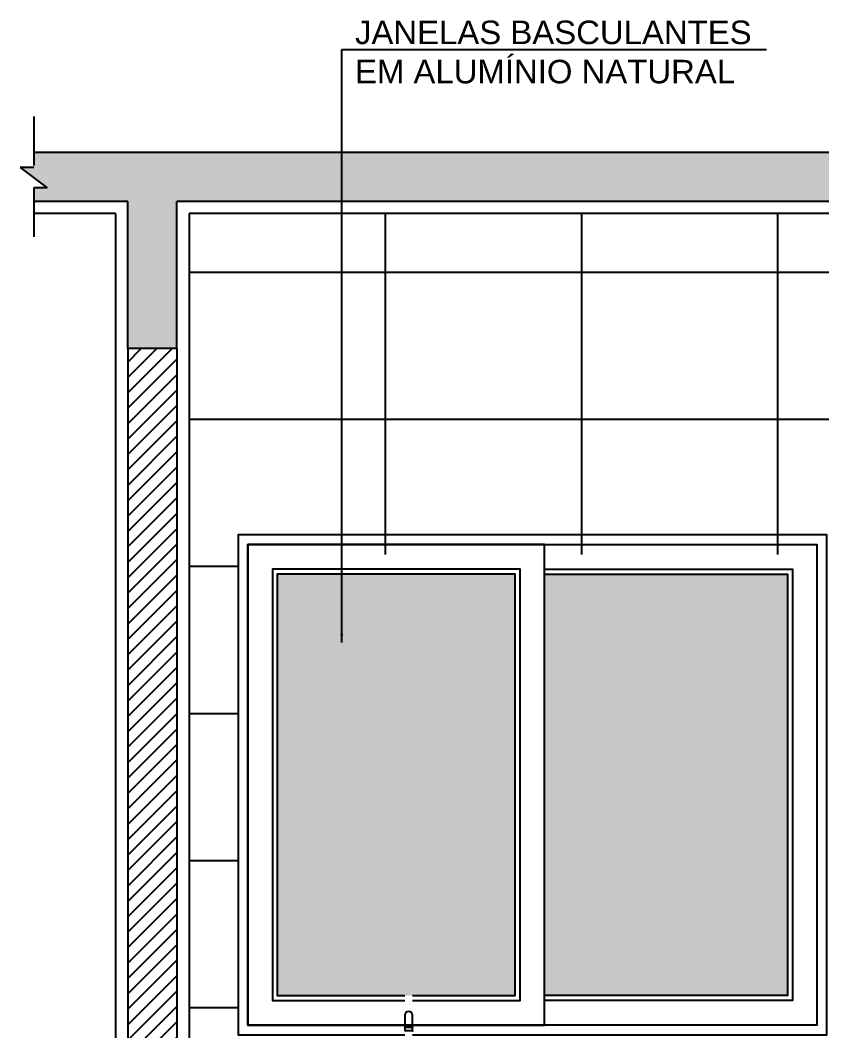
# Model space of a CAD drawing. Extents: x -36 to 357, y 137 to 237.
# Drawn here: x 32.949 to 34.583, y 173.29 to 175.352 of the extents above; entities that cross this region are included whole.
import ezdxf

# ---------------------------------------------------------------- set-up
doc = ezdxf.new("R2010")
doc.units = 0
doc.header["$LTSCALE"] = 0.01
doc.linetypes.add('TRACEJADO_P', pattern=[0.1875, 0.125, -0.0625])
doc.layers.get('0').update_dxf_attribs({"linetype": 'CONTINUOUS'})
for name, color, linetype in [('01', 1, 'CONTINUOUS'), ('252', 252, 'CONTINUOUS'), ('A-PORTA', 3, 'CONTINUOUS'), ('A-SIMBO', 2, 'CONTINUOUS'), ('ARQ-ALV-CORTE', 3, 'CONTINUOUS'), ('ARQ-ESQ-VISTA1', 2, 'CONTINUOUS'), ('ARQ-HTC', 9, 'CONTINUOUS'), ('ARQ-SMB-1_025', 1, 'CONTINUOUS'), ('ARQ-TXT-1_025', 2, 'CONTINUOUS')]:
    doc.layers.add(name, color=color, linetype=linetype)
doc.styles.add('ESC-50-A20', font='arial.ttf', dxfattribs={"height": 0.1})
doc.styles.add('FNDE Texto Cota 0025', font='verdana.ttf', dxfattribs={"height": 0.04})
doc.dimstyles.new('FNDE 1-0025', dxfattribs={"dimscale": 5, "dimtxt": 0.04, "dimasz": 0.0035, "dimexe": 0.15, "dimexo": 0.15, "dimgap": 0.0025, "dimtad": 1, "dimzin": 1, "dimdsep": 46, "dimtxsty": 'FNDE Texto Cota 0025', "dimblk": 'tic', "dimcen": 0.015, "dimdle": 0.15, "dimse1": 1, "dimse2": 1, "dimclrd": 251, "dimclre": 251, "dimclrt": 256, "dimaunit": 1, "dimadec": 3, "dimazin": 0, "dimtfac": 1, "dimtix": 1, "dimtmove": 2, "dimatfit": 3, "dimfxl": 0.15, "dimtvp": 1, "dimtolj": 1, "dimtzin": 0, "dimarcsym": 0})

# ---------------------------------------------------------------- blocks, each defined once
blk = doc.blocks.new('A$C093F1C31')
at = {"layer": '01', "ltscale": 10}
for p, q in [((0.0082, 0.3994), (0.0082, 0.3583)), ((0.0344, 0.3583), (0.0344, 0.3994)), ((0.0082, 0.3583), (0.0082, 0.3466)), ((0.0344, 0.3466), (0.0344, 0.3583))]:
    blk.add_line(p, q, dxfattribs=at)
for points in [[(0.0082, 0.3583, 0), (0.0084, 0.3585, 0), (0.009, 0.3587, 0), (0.01, 0.3589, 0), (0.0113, 0.3591, 0), (0.0129, 0.3592, 0), (0.0148, 0.3593, 0), (0.0168, 0.3594, 0), (0.0191, 0.3594, 0), (0.0213, 0.3595, 0), (0.0236, 0.3594, 0), (0.0258, 0.3594, 0), (0.0279, 0.3593, 0), (0.0297, 0.3592, 0), (0.0314, 0.3591, 0), (0.0327, 0.3589, 0), (0.0336, 0.3587, 0), (0.0342, 0.3585, 0), (0.0344, 0.3583, 0)], [(0.0082, 0.3466, 0), (0.0082, 0.3467, 0), (0.0083, 0.3468, 0), (0.0085, 0.3469, 0), (0.0087, 0.3469, 0), (0.0091, 0.347, 0), (0.0095, 0.3471, 0), (0.0101, 0.3472, 0), (0.0107, 0.3473, 0), (0.0113, 0.3474, 0), (0.0121, 0.3474, 0), (0.0129, 0.3475, 0), (0.0138, 0.3476, 0), (0.0147, 0.3476, 0), (0.0157, 0.3477, 0), (0.0167, 0.3477, 0), (0.0178, 0.3477, 0), (0.0188, 0.3477, 0), (0.02, 0.3478, 0), (0.021, 0.3478, 0), (0.0221, 0.3478, 0), (0.0232, 0.3478, 0), (0.0243, 0.3477, 0), (0.0254, 0.3477, 0), (0.0264, 0.3477, 0), (0.0274, 0.3476, 0), (0.0284, 0.3476, 0), (0.0293, 0.3475, 0), (0.0301, 0.3475, 0), (0.0309, 0.3474, 0), (0.0316, 0.3473, 0), (0.0323, 0.3473, 0), (0.0328, 0.3472, 0), (0.0333, 0.3471, 0), (0.0337, 0.347, 0), (0.034, 0.3469, 0), (0.0343, 0.3468, 0), (0.0344, 0.3467, 0), (0.0344, 0.3466, 0)], [(0.0353, 0.3445, 0), (0.0353, 0.3446, 0), (0.0351, 0.3448, 0), (0.035, 0.3449, 0), (0.0349, 0.3451, 0), (0.0348, 0.3453, 0), (0.0347, 0.3455, 0), (0.0346, 0.3458, 0), (0.0345, 0.346, 0), (0.0344, 0.3463, 0), (0.0344, 0.3466, 0), (0.0344, 0.3466, 0)]]:
    blk.add_polyline3d(points, dxfattribs=at)
blk.add_arc((0.0213, 0.3994), 0.0131, 0, 180, dxfattribs=at)
blk = doc.blocks.new('tic')
at = {"color": 251}
for p, q in [((-1, 0), (1, 0)), ((0, -1), (0, 1))]:
    blk.add_line(p, q, dxfattribs=at)
blk.add_line((-0.6, -0.6), (0.6, 0.6))

msp = doc.modelspace()

# ---------------------------------------------------------------- hatches: boundary and pattern name
at = {"layer": '01'}
h = msp.add_hatch(dxfattribs=at)
h.set_pattern_fill('ANSI31', color=253, scale=0.007)
h.set_pattern_definition([(45, (-0.003814, -3.570742), (-0.0157154482, 0.0157154482), [])])
h.paths.add_polyline_path([(38.3677, 172.1621), (38.4677, 172.1621), (38.4677, 174.6821), (38.3677, 174.6821)])
h.paths.add_polyline_path([(33.2677, 174.6821), (33.1677, 174.6821), (33.1677, 172.1621), (33.2677, 172.1621)])
h = msp.add_hatch(color=4, dxfattribs=at)
h.set_gradient(color1=(91, 91, 91), one_color=1, tint=1, name='INVHEMISPHERICAL')
h.paths.add_polyline_path([(33.9577, 174.2221), (33.4727, 174.2221), (33.4727, 173.3621), (33.9577, 173.3621)])
h = msp.add_hatch(color=4, dxfattribs=at)
h.set_gradient(color1=(91, 91, 91), one_color=1, tint=1, name='INVHEMISPHERICAL')
h.paths.add_polyline_path([(34.0177, 173.3621), (34.5127, 173.3621), (34.5127, 174.2221), (34.0177, 174.2221)])
at = {"layer": 'ARQ-HTC'}
h = msp.add_hatch(dxfattribs=at)
h.set_pattern_fill('AR-CONC', color=251, scale=0.001)
h.set_pattern_definition([(50, (-0.01881, 0.83451), (0.18218467, -0.01593909), [0.01905, -0.20955]), (355, (-0.01881, 0.83451), (-0.03524342, 0.19105685), [0.01524, -0.16764058]), (100.45144, (-0.00363, 0.83319), (0.14694125, 0.17511775), [0.01619, -0.17809024]), (46.1842, (-0.01881, 0.88531), (0.27107904, -0.04204233), [0.028575, -0.314325]), (96.63556, (0.00378, 0.8818), (0.23740413, 0.24742612), [0.02428502, -0.2671356]), (351.18415, (-0.0188, 0.8853), (0.23740413, 0.24742612), [0.02285997, -0.25145973]), (21, (0.00659, 0.87261), (0.15161439, -0.1022652), [0.01905, -0.20955]), (326, (0.00659, 0.87261), (0.06180203, 0.18418797), [0.01524, -0.16764]), (71.45144, (0.01922, 0.8641), (0.21341642, 0.08192277), [0.01619, -0.17808994]), (37.5, (-0.018814, 0.834513), (0.003088603, 0.08455504), [0, -0.165608, 0, -0.17018, 0, -0.168275]), (7.5, (-0.01881, 0.83451), (0.066819663, 0.100180575), [0, -0.097028, 0, -0.161798, 0, -0.064135]), (327.5, (-0.075456, 0.834513), (0.135590595, -0.005728744), [0, -0.0635, 0, -0.19812, 0, -0.26289]), (317.5, (-0.10086, 0.83451), (0.14812918, 0.02542649), [0, -0.08255, 0, -0.131572, 0, -0.18669])])
h.paths.add_polyline_path([(38.4677, 174.6821), (38.4677, 175.0821), (32.9762, 175.0821), (32.9762, 175.051), (32.9486, 175.051), (33.0038, 175.01), (32.9762, 175.01), (32.9762, 174.9821), (33.1677, 174.9821), (33.1677, 174.6821), (33.2677, 174.6821), (33.2677, 174.9821), (38.3677, 174.9821), (38.3677, 174.6821)])

# ---------------------------------------------------------------- linework, layer by layer
at = {"layer": '01'}
for p, q in [((33.1427, 174.9571), (32.9762, 174.9571, -2)), ((33.1427, 174.9571), (33.1427, 172.1621)), ((33.2927, 174.9571), (33.2927, 172.1621)), ((38.3427, 174.9571), (33.2927, 174.9571))]:
    msp.add_line(p, q, dxfattribs=at)
at = {"layer": '252', "color": 252}
for p, q in [((33.6927, 174.9571), (33.6927, 174.2621)), ((34.0927, 174.9571), (34.0927, 174.2621)), ((34.4927, 174.9571), (34.4927, 174.2621)), ((38.3427, 174.8371, -0.0402), (33.2927, 174.8371, -0.0402)), ((38.3427, 174.5371, -0.0402), (33.2927, 174.5371, -0.0402)), ((33.3927, 174.2371, -0.0402), (33.2927, 174.2371, -0.0402)), ((33.3927, 173.9371, -0.0402), (33.2927, 173.9371, -0.0402)), ((33.3927, 173.6371, -0.0402), (33.2927, 173.6371, -0.0402)), ((33.3927, 173.3371, -0.0402), (33.2927, 173.3371, -0.0402))]:
    msp.add_line(p, q, dxfattribs=at)
at = {"layer": 'A-PORTA', "color": 9, "flags": 128}
for points in [[(33.7483, 173.3621), (33.9577, 173.3621), (33.9577, 174.2221), (33.4727, 174.2221), (33.4727, 173.3621), (33.7326, 173.3621)], [(34.0177, 174.2221), (34.5127, 174.2221), (34.5127, 173.3621), (34.0177, 173.3621)]]:
    msp.add_lwpolyline(points, dxfattribs=at)
at = {"layer": 'A-SIMBO', "color": 2, "linetype": 'TRACEJADO_P', "elevation": -2}
msp.add_lwpolyline([(32.9762, 175.1556), (32.9762, 175.051), (32.9486, 175.051), (33.0038, 175.01), (32.9762, 175.01), (32.9762, 174.8571)], dxfattribs=at)
at = {"layer": 'ARQ-ALV-CORTE'}
for p, q in [((38.4677, 175.0821), (32.9762, 175.0821)), ((33.1677, 174.9821), (32.9762, 174.9821)), ((33.1677, 174.6821), (33.1677, 174.9821)), ((33.2677, 174.6821), (33.2677, 174.9821)), ((38.3677, 174.9821), (33.2677, 174.9821)), ((33.1677, 174.6821), (33.1677, 172.1621)), ((33.2677, 174.6821), (33.1677, 174.6821)), ((33.2677, 174.6821), (33.2677, 172.1621))]:
    msp.add_line(p, q, dxfattribs=at)
at = {"layer": 'ARQ-ESQ-VISTA1'}
msp.add_lwpolyline([(33.7483, 173.2821), (34.5927, 173.2821), (34.5927, 174.3021), (33.3927, 174.3021), (33.3927, 173.2821), (33.7326, 173.2821)], dxfattribs=at)
at = {"layer": 'ARQ-SMB-1_025', "ltscale": 10}
for points in [[(34.0177, 174.2821), (33.4127, 174.2821), (33.4127, 173.3021), (34.0177, 173.3021)], [(33.4127, 174.2821), (34.5727, 174.2821), (34.5727, 173.3021), (33.4127, 173.3021)]]:
    msp.add_lwpolyline(points, close=True, dxfattribs=at)
for points in [[(34.0177, 174.2821), (34.5727, 174.2821), (34.5727, 173.3021), (34.0177, 173.3021)], [(33.7483, 173.3521), (33.9677, 173.3521), (33.9677, 174.2321), (33.4627, 174.2321), (33.4627, 173.3521), (33.7326, 173.3521)], [(34.0177, 174.2321), (34.5227, 174.2321), (34.5227, 173.3521), (34.0177, 173.3521)]]:
    msp.add_lwpolyline(points, dxfattribs=at)

# ---------------------------------------------------------------- block references
at = {"layer": '01', "ltscale": 10, "xscale": 0.6, "yscale": 0.6, "zscale": 0.6}
msp.add_blockref('A$C093F1C31', (33.7277, 173.0824), dxfattribs=at)

# ---------------------------------------------------------------- texts
at = {"layer": 'ARQ-TXT-1_025', "insert": (33.6311, 175.3509), "char_height": 0.048, "width": 0.855257, "attachment_point": 1, "style": 'ESC-50-A20'}
msp.add_mtext('JANELAS BASCULANTES EM ALUMÍNIO NATURAL', dxfattribs=at)

# ---------------------------------------------------------------- leaders
at = {"layer": 'ARQ-SMB-1_025', "ltscale": 10}
msp.add_leader([(33.6041, 174.0822), (33.6041, 175.2919), (34.47, 175.2919)], dimstyle='FNDE 1-0025', override={"dimlfac": 100, "dimclrd": 252, "dimclre": 252}, dxfattribs=at)

doc.saveas('drawing.dxf')
